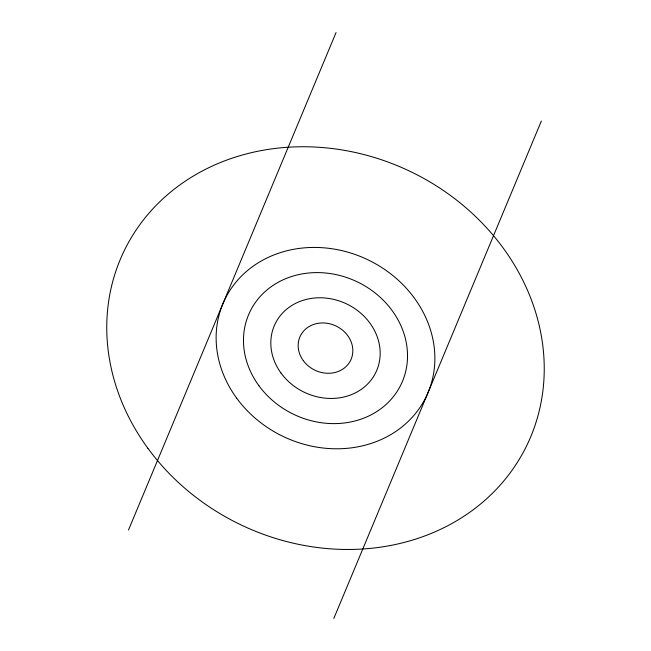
<?xml version="1.0" encoding="UTF-8"?>
<svg xmlns="http://www.w3.org/2000/svg" width="651" height="651" viewBox="0 0 651 651"><rect width="100%" height="100%" fill="white"/><g stroke="black" fill="none" stroke-linecap="round" stroke-linejoin="round"><path stroke-width="0.98" d="M128.507 529.995L336.054 32.55M333.817 618.45L541.363 121.005M303.301 360.638A27.952 24.494 25.5 0 0 350.425 360.752A27.952 24.494 25.5 0 0 322.774 322.945A27.952 24.494 25.5 0 0 303.301 360.638M258.911 385.693A83.849 73.482 25.5 0 0 400.275 386.035A83.849 73.482 25.5 0 0 317.314 272.598A83.849 73.482 25.5 0 0 258.911 385.693M281.102 373.169A55.905 48.988 25.5 0 0 375.35 373.397A55.905 48.988 25.5 0 0 320.048 297.776A55.905 48.988 25.5 0 0 281.102 373.169M236.712 398.225A111.801 97.975 25.5 0 0 425.201 398.681A111.801 97.975 25.5 0 0 314.588 247.429A111.801 97.975 25.5 0 0 236.712 398.225M147.923 448.336A223.602 195.943 25.5 0 0 524.901 449.247A223.602 195.943 25.5 0 0 303.675 146.752A223.602 195.943 25.5 0 0 147.923 448.336"/></g></svg>
